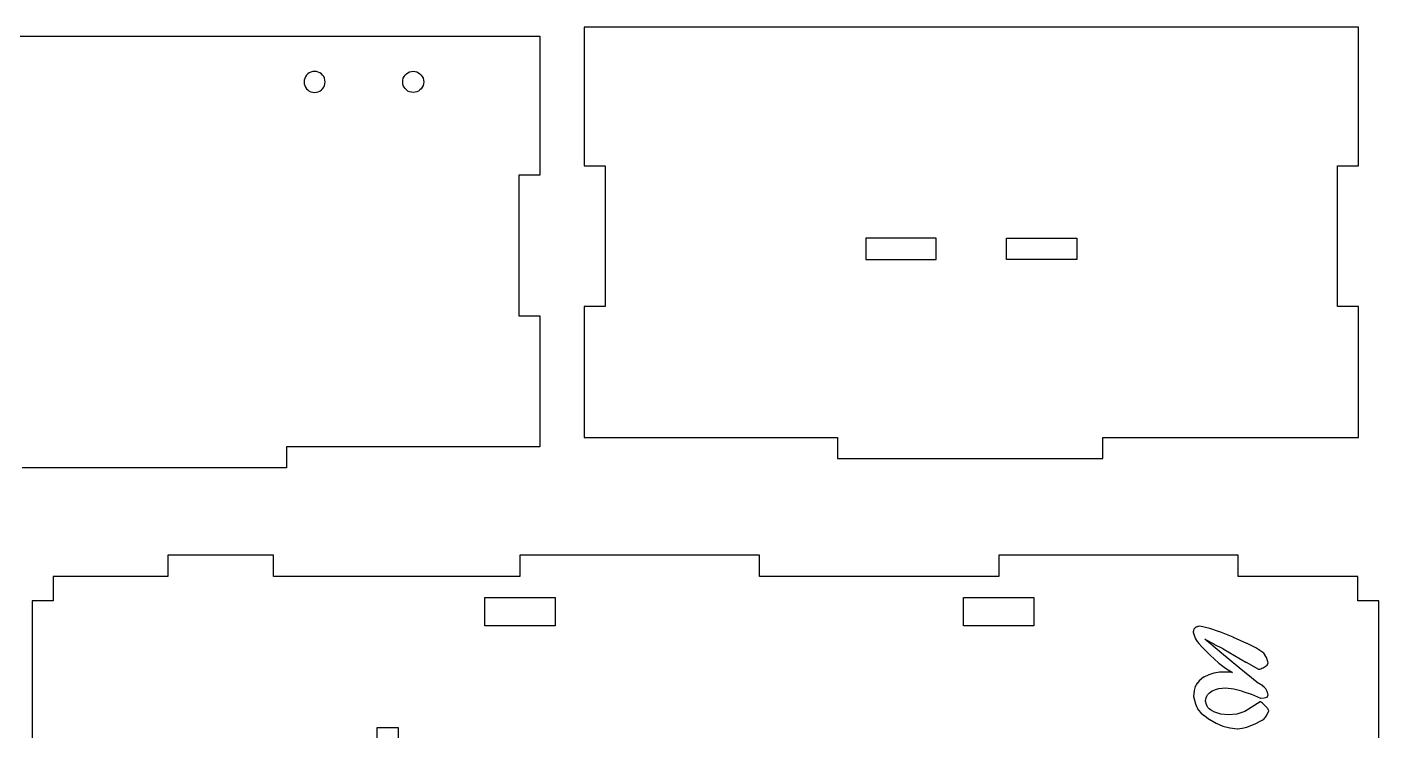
# Model space of a CAD drawing. Extents: x 6 to 603, y 12 to 301.
# Drawn here: x 411.2 to 603.2, y 197.3 to 297.3 of the extents above; entities that cross this region are included whole.
import ezdxf

# ---------------------------------------------------------------- set-up
doc = ezdxf.new("R2010")
doc.units = 0
doc.layers.add('Layer_1', color=7, linetype='CONTINUOUS')

msp = doc.modelspace()

# ---------------------------------------------------------------- linework, layer by layer
at = {"layer": 'Layer_1', "color": 7}
for p, q in [((374.415671, 295.997486), (484.049352, 295.997486)), ((484.049352, 295.997486), (484.049352, 295.931503)), ((484.049352, 295.931503), (484.049352, 276.297501)), ((490.324338, 297.316476), (490.324338, 277.682473)), ((490.691565, 297.316476), (490.324338, 297.316476)), ((600.325049, 297.316476), (490.691565, 297.316476)), ((600.325049, 297.250464), (600.325049, 297.316476)), ((600.325049, 277.61649), (600.325049, 297.250464)), ((450.639406, 290.028487), (450.572011, 289.776491)), ((450.639688, 290.028487), (450.639406, 290.028487)), ((450.749811, 290.265497), (450.639688, 290.028487)), ((450.899304, 290.479477), (450.749811, 290.265497)), ((450.749811, 290.265497), (450.749811, 290.265497)), ((451.083595, 290.664502), (450.899304, 290.479477)), ((450.899304, 290.479477), (450.899304, 290.479477)), ((451.297096, 290.814503), (451.083595, 290.664502)), ((451.083595, 290.664502), (451.083595, 290.664502)), ((451.533204, 290.924485), (451.297096, 290.814503)), ((451.297096, 290.814503), (451.297096, 290.814503)), ((451.784889, 290.992501), (451.533204, 290.924485)), ((451.533204, 290.924485), (451.533204, 290.924485)), ((452.044506, 291.015643), (451.784889, 290.992501)), ((451.784889, 290.992501), (451.784889, 290.992501)), ((452.304206, 290.992501), (452.044506, 291.015643)), ((452.044506, 291.015643), (452.044506, 291.015643)), ((452.555892, 290.924485), (452.304206, 290.992501)), ((452.304206, 290.992501), (452.304206, 290.992501)), ((452.792112, 290.814503), (452.555892, 290.924485)), ((452.555892, 290.924485), (452.555892, 290.924485)), ((453.005613, 290.66549), (452.792112, 290.814503)), ((452.792112, 290.814503), (452.792112, 290.814503)), ((453.189792, 290.481481), (453.005613, 290.66549)), ((453.005613, 290.66549), (453.005613, 290.66549)), ((453.339313, 290.268488), (453.189792, 290.481481)), ((453.189792, 290.481481), (453.189792, 290.481481)), ((453.339595, 290.268488), (453.339313, 290.268488)), ((453.44969, 290.032494), (453.339595, 290.268488)), ((453.449888, 290.032494), (453.44969, 290.032494)), ((453.517395, 289.780498), (453.449888, 290.032494)), ((464.581692, 289.787497), (464.649086, 290.039494)), ((464.649086, 290.039494), (464.649368, 290.039494)), ((464.649368, 290.039494), (464.759463, 290.276503)), ((464.759463, 290.276503), (464.908985, 290.490484)), ((464.759463, 290.276503), (464.759463, 290.276503)), ((464.908985, 290.490484), (465.093276, 290.675481)), ((464.908985, 290.490484), (464.908985, 290.490484)), ((465.093276, 290.675481), (465.306777, 290.825482)), ((465.093276, 290.675481), (465.093276, 290.675481)), ((465.306777, 290.825482), (465.542969, 290.935492)), ((465.306777, 290.825482), (465.306777, 290.825482)), ((465.542969, 290.935492), (465.794683, 291.003479)), ((465.542969, 290.935492), (465.542969, 290.935492)), ((465.794683, 291.003479), (466.054271, 291.026622)), ((465.794683, 291.003479), (465.794683, 291.003479)), ((466.054271, 291.026622), (466.054271, 291.026622)), ((466.054271, 291.026622), (466.313972, 291.003479)), ((466.313972, 291.003479), (466.313972, 291.003479)), ((466.313972, 291.003479), (466.565686, 290.935492)), ((466.565686, 290.935492), (466.565686, 290.935492)), ((466.565686, 290.935492), (466.801877, 290.825482)), ((466.801877, 290.825482), (466.801877, 290.825482)), ((466.801877, 290.825482), (467.015378, 290.676497)), ((467.015378, 290.676497), (467.015378, 290.676497)), ((467.015378, 290.676497), (467.199557, 290.492488)), ((467.199557, 290.492488), (467.199557, 290.492488)), ((467.199557, 290.492488), (467.349078, 290.279495)), ((467.349078, 290.279495), (467.349078, 290.279495)), ((467.349078, 290.279495), (467.459173, 290.043501)), ((467.459173, 290.043501), (467.45937, 290.043501)), ((467.45937, 290.043501), (467.526878, 289.791477)), ((450.549236, 289.516479), (450.549151, 289.516479)), ((450.549151, 289.516479), (450.571729, 289.256496)), ((450.571814, 289.776491), (450.549236, 289.516479)), ((450.571729, 289.256496), (450.571814, 289.256496)), ((450.572011, 289.776491), (450.571814, 289.776491)), ((450.571814, 289.256496), (450.639208, 289.0045)), ((450.639208, 289.0045), (450.639603, 289.012487)), ((450.639603, 289.012487), (450.749811, 288.775477)), ((450.749811, 288.775477), (450.749811, 288.775477)), ((450.749811, 288.775477), (450.899304, 288.561496)), ((450.899304, 288.561496), (450.899304, 288.561496)), ((450.899304, 288.561496), (451.083595, 288.377487)), ((451.083595, 288.377487), (451.083595, 288.377487)), ((451.083595, 288.377487), (451.297096, 288.227486)), ((451.297096, 288.227486), (451.297096, 288.227486)), ((451.297096, 288.227486), (451.533316, 288.116488)), ((451.533316, 288.116488), (451.533316, 288.116488)), ((451.533316, 288.116488), (451.785115, 288.049488)), ((451.785115, 288.049488), (451.785115, 288.049488)), ((451.785115, 288.049488), (452.044703, 288.027475)), ((452.044703, 288.027475), (452.304291, 288.049488)), ((452.044703, 288.027475), (452.044703, 288.027475)), ((452.304291, 288.049488), (452.556005, 288.117504)), ((452.304291, 288.049488), (452.304291, 288.049488)), ((452.556005, 288.117504), (452.792197, 288.227486)), ((452.556005, 288.117504), (452.556005, 288.117504)), ((452.792197, 288.227486), (453.005613, 288.376499)), ((452.792197, 288.227486), (452.792197, 288.227486)), ((453.005613, 288.376499), (453.189792, 288.56048)), ((453.005613, 288.376499), (453.005613, 288.376499)), ((453.189792, 288.56048), (453.339313, 288.774489)), ((453.189792, 288.56048), (453.189792, 288.56048)), ((453.339313, 288.774489), (453.449408, 289.010483)), ((453.339313, 288.774489), (453.339313, 288.774489)), ((453.449408, 289.010483), (453.44969, 289.010483)), ((453.44969, 289.010483), (453.517169, 289.261492)), ((453.517169, 289.261492), (453.517395, 289.261492)), ((453.51748, 289.780498), (453.517395, 289.780498)), ((453.517395, 289.261492), (453.539973, 289.521503)), ((453.540058, 289.521503), (453.51748, 289.780498)), ((453.539973, 289.521503), (453.540058, 289.521503)), ((464.581381, 289.267503), (464.558803, 289.527486)), ((464.558803, 289.527486), (464.558916, 289.527486)), ((464.558916, 289.527486), (464.581494, 289.787497)), ((464.581494, 289.267503), (464.581381, 289.267503)), ((464.581494, 289.787497), (464.581692, 289.787497)), ((464.648889, 289.015478), (464.581494, 289.267503)), ((464.649086, 289.015478), (464.648889, 289.015478)), ((464.759294, 288.778496), (464.649086, 289.015478)), ((464.908787, 288.564487), (464.759294, 288.778496)), ((464.759294, 288.778496), (464.759294, 288.778496)), ((465.093106, 288.380478), (464.908787, 288.564487)), ((464.908787, 288.564487), (464.908787, 288.564487)), ((465.306579, 288.230477), (465.093106, 288.380478)), ((465.093106, 288.380478), (465.093106, 288.380478)), ((465.542799, 288.119479), (465.306579, 288.230477)), ((465.306579, 288.230477), (465.306579, 288.230477)), ((465.794485, 288.05248), (465.542799, 288.119479)), ((465.542799, 288.119479), (465.542799, 288.119479)), ((466.054101, 288.030466), (465.794485, 288.05248)), ((465.794485, 288.05248), (465.794485, 288.05248)), ((466.313689, 288.05248), (466.054101, 288.030466)), ((466.054101, 288.030466), (466.054101, 288.030466)), ((466.565403, 288.120495), (466.313689, 288.05248)), ((466.313689, 288.05248), (466.313689, 288.05248)), ((466.801595, 288.230477), (466.565403, 288.120495)), ((466.565403, 288.120495), (466.565403, 288.120495)), ((467.014983, 288.379491), (466.801595, 288.230477)), ((466.801595, 288.230477), (466.801595, 288.230477)), ((467.19919, 288.5635), (467.014983, 288.379491)), ((467.014983, 288.379491), (467.014983, 288.379491)), ((467.348711, 288.77748), (467.19919, 288.5635)), ((467.19919, 288.5635), (467.19919, 288.5635)), ((467.458806, 289.013503), (467.348711, 288.77748)), ((467.348711, 288.77748), (467.348711, 288.77748)), ((467.526285, 289.264483), (467.458806, 289.013503)), ((467.458806, 289.013503), (467.458806, 289.013503)), ((467.526511, 289.264483), (467.526285, 289.264483)), ((467.549089, 289.524494), (467.526511, 289.264483)), ((467.526878, 289.791477), (467.526963, 289.791477)), ((467.526963, 289.791477), (467.54954, 289.532481)), ((467.54954, 289.532481), (467.549089, 289.524494)), ((490.324338, 277.682473), (490.324338, 277.61649)), ((490.324338, 277.61649), (493.314143, 277.61649)), ((493.314143, 277.61649), (493.324021, 277.61649)), ((493.324021, 277.61649), (493.324021, 257.683474)), ((597.324406, 277.54949), (597.324406, 277.61649)), ((597.324406, 277.61649), (600.314889, 277.61649)), ((597.324406, 257.616474), (597.324406, 277.54949)), ((600.314889, 277.61649), (600.325049, 277.61649)), ((484.039474, 276.297501), (481.049669, 276.297501)), ((481.049669, 276.297501), (481.049669, 276.230501)), ((481.049669, 276.230501), (481.049669, 256.297483)), ((484.049352, 276.297501), (484.039474, 276.297501)), ((530.357729, 267.31648), (530.324342, 267.31648)), ((530.324342, 267.31648), (530.324342, 267.306602)), ((530.324342, 267.306602), (530.324342, 264.316599)), ((540.324548, 267.31648), (530.357729, 267.31648)), ((540.324548, 264.326477), (540.324548, 267.31648)), ((550.324584, 267.31648), (550.357943, 267.31648)), ((550.324584, 267.306602), (550.324584, 267.31648)), ((550.324584, 264.316599), (550.324584, 267.306602)), ((550.357943, 267.31648), (560.32479, 267.31648)), ((560.32479, 267.31648), (560.32479, 264.326477)), ((530.324342, 264.316599), (540.291246, 264.316599)), ((540.291246, 264.316599), (540.324548, 264.316599)), ((540.324548, 264.316599), (540.324548, 264.326477)), ((560.291432, 264.316599), (550.324584, 264.316599)), ((560.32479, 264.316599), (560.291432, 264.316599)), ((560.32479, 264.326477), (560.32479, 264.316599)), ((490.334244, 257.616474), (490.324366, 257.616474)), ((490.324366, 257.616474), (490.324366, 239.089488)), ((493.324021, 257.616474), (490.334244, 257.616474)), ((493.324021, 257.683474), (493.324021, 257.616474)), ((597.334284, 257.616474), (597.324406, 257.616474)), ((600.32488, 257.616474), (597.334284, 257.616474)), ((600.32488, 257.55447), (600.32488, 257.616474)), ((600.32488, 239.027484), (600.32488, 257.55447)), ((481.049669, 256.297483), (481.059546, 256.297483)), ((481.059546, 256.297483), (484.049352, 256.297483)), ((484.049352, 256.297483), (484.049352, 256.235507)), ((484.049352, 256.235507), (484.049352, 237.708493)), ((490.324366, 239.089488), (490.324366, 239.027484)), ((490.324366, 239.027484), (490.44448, 239.027484)), ((490.44448, 239.027484), (526.324266, 239.027484)), ((526.324266, 239.027484), (526.324266, 239.017606)), ((526.324266, 239.017606), (526.324266, 236.027603)), ((564.00621, 236.037481), (564.00621, 239.027484)), ((564.00621, 239.027484), (564.127368, 239.027484)), ((564.127368, 239.027484), (600.32488, 239.027484)), ((483.929351, 237.708493), (448.049481, 237.708493)), ((448.049481, 237.708493), (448.049481, 234.71849)), ((484.049352, 237.708493), (483.929351, 237.708493)), ((448.049481, 234.708612), (410.493182, 234.708612)), ((448.049481, 234.71849), (448.049481, 234.708612)), ((526.324266, 236.027603), (526.449967, 236.027603)), ((526.449967, 236.027603), (564.00621, 236.027603)), ((564.00621, 236.027603), (564.00621, 236.037481)), ((431.262988, 222.294548), (431.213006, 222.294548)), ((431.213006, 222.294548), (431.213006, 222.28467)), ((431.213006, 222.28467), (431.213006, 219.294667)), ((446.213004, 222.294548), (431.262988, 222.294548)), ((446.213004, 222.28467), (446.213004, 222.294548)), ((446.213004, 219.294667), (446.213004, 222.28467)), ((481.326303, 222.294548), (481.212991, 222.294548)), ((481.212991, 222.294548), (481.212991, 222.28467)), ((481.212991, 222.28467), (481.212991, 219.294667)), ((515.213007, 222.294548), (481.326303, 222.294548)), ((515.213007, 219.304545), (515.213007, 222.294548)), ((549.325998, 222.294548), (549.212996, 222.294548)), ((549.212996, 222.294548), (549.212996, 222.28467)), ((549.212996, 222.28467), (549.212996, 219.294667)), ((583.212984, 222.294548), (549.325998, 222.294548)), ((583.212984, 219.304545), (583.212984, 222.294548)), ((414.978314, 219.294667), (414.924014, 219.294667)), ((414.924014, 219.294667), (414.924014, 215.81467)), ((431.213006, 219.294667), (414.978314, 219.294667)), ((446.32959, 219.294667), (446.213004, 219.294667)), ((481.212991, 219.294667), (446.32959, 219.294667)), ((515.213007, 219.294667), (515.213007, 219.304545)), ((515.326009, 219.294667), (515.213007, 219.294667)), ((549.212996, 219.294667), (515.326009, 219.294667)), ((583.212984, 219.294667), (583.212984, 219.304545)), ((583.269993, 219.294667), (583.212984, 219.294667)), ((600.212978, 219.294667), (583.269993, 219.294667)), ((600.212978, 219.282532), (600.212978, 219.294667)), ((600.212978, 215.803519), (600.212978, 219.282532)), ((411.933616, 215.803663), (411.923738, 215.803663)), ((411.923738, 215.803663), (411.923738, 165.96965)), ((414.924014, 215.803663), (411.933616, 215.803663)), ((414.924014, 215.81467), (414.924014, 215.803663)), ((476.212888, 216.274491), (476.212888, 216.294529)), ((476.212888, 216.294529), (486.162886, 216.294529)), ((476.212888, 212.294481), (476.212888, 216.274491)), ((486.162886, 216.294529), (486.212868, 216.294529)), ((486.212868, 216.294529), (486.212868, 212.314519)), ((544.212865, 216.274491), (544.212865, 216.294529)), ((544.212865, 216.294529), (554.162863, 216.294529)), ((544.212865, 212.294481), (544.212865, 216.274491)), ((554.162863, 216.294529), (554.212873, 216.294529)), ((554.212873, 216.294529), (554.212873, 212.314519)), ((600.222856, 215.803519), (600.212978, 215.803519)), ((603.21286, 215.803519), (600.222856, 215.803519)), ((603.21286, 215.636528), (603.21286, 215.803519)), ((603.21286, 165.803534), (603.21286, 215.636528)), ((476.262869, 212.294481), (476.212888, 212.294481)), ((486.212868, 212.294481), (476.262869, 212.294481)), ((486.212868, 212.314519), (486.212868, 212.294481)), ((544.262874, 212.294481), (544.212865, 212.294481)), ((554.212873, 212.294481), (544.262874, 212.294481)), ((554.212873, 212.314519), (554.212873, 212.294481)), ((576.850962, 211.571825), (576.830924, 211.402831)), ((576.830924, 211.402831), (576.830924, 211.400008)), ((576.830924, 211.400008), (576.833746, 211.392106)), ((576.833746, 211.392106), (577.00974, 210.810108)), ((576.869024, 211.655645), (576.850962, 211.574648)), ((576.850962, 211.574648), (576.850962, 211.571825)), ((576.898036, 211.73066), (576.869024, 211.655645)), ((576.869024, 211.655645), (576.869024, 211.655645)), ((576.939015, 211.800651), (576.898036, 211.73066)), ((576.898036, 211.73066), (576.898036, 211.73066)), ((576.990041, 211.865647), (576.939015, 211.800651)), ((576.939015, 211.800651), (576.939015, 211.800651)), ((577.109026, 211.986664), (576.990041, 211.865647)), ((576.990041, 211.865647), (576.990041, 211.865647)), ((577.111848, 211.989486), (577.109026, 211.989486)), ((577.109026, 211.989486), (577.109026, 211.986664)), ((577.258857, 212.079487), (577.111848, 211.989486)), ((577.26168, 212.082309), (577.258857, 212.079487)), ((577.337682, 212.121284), (577.26168, 212.082309)), ((577.41566, 212.1523), (577.337682, 212.121284)), ((577.337682, 212.121284), (577.337682, 212.121284)), ((577.418482, 212.1523), (577.41566, 212.1523)), ((577.499508, 212.174313), (577.418482, 212.1523)), ((577.583498, 212.188424), (577.499508, 212.174313)), ((577.58632, 212.188424), (577.583498, 212.188424)), ((577.76031, 212.205358), (577.58632, 212.188424)), ((577.58632, 212.188424), (577.58632, 212.188424)), ((577.766236, 212.205358), (577.76031, 212.205358)), ((577.76031, 212.205358), (577.76031, 212.205358)), ((579.181242, 211.910351), (577.766236, 212.205358)), ((579.20128, 211.905271), (579.181242, 211.910351)), ((580.569296, 211.425267), (579.20128, 211.905271)), ((580.589334, 211.417365), (580.569296, 211.425267)), ((580.60034, 211.413414), (580.589334, 211.417365)), ((582.528341, 210.642439), (580.60034, 211.413414)), ((577.00974, 210.810108), (577.012844, 210.802205)), ((577.012844, 210.802205), (577.126862, 210.525204)), ((577.126862, 210.525204), (577.269864, 210.263189)), ((577.269864, 210.263189), (577.273815, 210.257262)), ((577.273815, 210.257262), (577.631814, 209.771276)), ((577.631814, 209.771276), (577.636894, 209.76422)), ((577.636894, 209.76422), (578.04589, 209.30623)), ((578.04589, 209.30623), (578.05097, 209.300303)), ((578.05097, 209.300303), (578.067057, 209.284217)), ((578.503062, 210.397104), (578.497136, 210.402184)), ((578.497136, 210.402184), (578.501087, 210.399079)), ((578.501087, 210.399079), (579.762084, 209.699083)), ((580.806052, 208.430099), (578.503062, 210.397104)), ((579.762084, 209.699083), (579.77309, 209.693157)), ((579.77309, 209.693157), (581.044078, 209.053133)), ((582.555435, 210.631433), (582.528341, 210.642439)), ((584.449428, 209.778416), (582.555435, 210.631433)), ((584.476521, 209.766563), (584.449428, 209.778416)), ((584.485552, 209.762612), (584.476521, 209.766563)), ((585.713558, 209.162607), (584.485552, 209.762612)), ((578.067057, 209.284217), (579.21906, 208.107209)), ((579.21906, 208.107209), (579.235993, 208.092251)), ((579.235993, 208.092251), (580.460979, 206.992262)), ((580.839044, 208.402159), (580.806052, 208.430099)), ((580.84497, 208.397079), (580.839044, 208.402159)), ((583.314979, 206.334063), (580.84497, 208.397079)), ((581.044078, 209.053133), (581.053956, 209.048053)), ((581.053956, 209.048053), (581.09897, 209.022089)), ((581.09897, 209.022089), (584.314977, 207.135094)), ((585.728516, 209.154705), (585.713558, 209.162607)), ((586.848514, 208.38071), (585.728516, 209.154705)), ((586.863472, 208.369704), (586.848514, 208.38071)), ((587.061451, 208.086691), (586.863472, 208.369704)), ((586.863472, 208.369704), (586.863472, 208.369704)), ((587.064273, 208.083587), (587.061451, 208.086691)), ((587.230276, 207.775598), (587.064273, 208.083587)), ((587.230276, 207.772776), (587.230276, 207.775598)), ((587.230276, 207.775598), (587.230276, 207.775598)), ((587.496271, 207.02579), (587.230276, 207.772776)), ((579.784266, 205.559473), (579.047271, 205.322463)), ((579.794144, 205.562295), (579.784266, 205.559473)), ((580.563143, 205.67228), (579.794144, 205.562295)), ((580.460979, 206.992262), (580.468034, 206.986335)), ((580.468034, 206.986335), (580.481017, 206.976457)), ((580.481017, 206.976457), (581.400017, 206.27045)), ((580.572174, 205.67228), (580.563143, 205.67228)), ((581.36917, 205.710296), (580.572174, 205.67228)), ((581.372274, 205.710296), (581.36917, 205.710296)), ((581.375097, 205.710296), (581.372274, 205.710296)), ((581.938102, 205.697313), (581.375097, 205.710296)), ((581.400017, 206.27045), (581.414128, 206.261419)), ((581.414128, 206.261419), (582.396148, 205.645413)), ((581.946004, 205.697313), (581.938102, 205.697313)), ((582.39502, 205.642308), (581.946004, 205.697313)), ((581.946004, 205.697313), (581.946004, 205.697313)), ((582.402075, 205.642308), (582.39502, 205.642308)), ((582.396148, 205.645413), (582.402075, 205.642308)), ((583.350991, 206.304063), (583.314979, 206.334063)), ((583.358046, 206.298136), (583.350991, 206.304063)), ((585.875045, 204.264161), (583.358046, 206.298136)), ((584.314977, 207.135094), (584.324855, 207.129168)), ((584.324855, 207.129168), (584.349973, 207.115057)), ((584.349973, 207.115057), (586.108951, 206.128069)), ((586.108951, 206.128069), (586.114031, 206.124965)), ((586.114031, 206.124965), (586.28105, 206.143874)), ((586.114031, 206.124965), (586.114031, 206.124965)), ((586.28105, 206.143874), (586.283872, 206.143874)), ((586.283872, 206.143874), (586.443864, 206.179857)), ((586.443864, 206.179857), (586.446686, 206.179857)), ((586.446686, 206.179857), (586.597675, 206.243865)), ((586.597675, 206.243865), (586.600498, 206.243865)), ((586.600498, 206.243865), (586.747507, 206.323875)), ((586.747507, 206.323875), (586.755409, 206.328955)), ((586.747507, 206.323875), (586.747507, 206.323875)), ((586.755409, 206.328955), (587.334416, 206.680942)), ((587.334416, 206.680942), (587.337239, 206.683765)), ((587.337239, 206.683765), (587.500222, 207.014783)), ((587.337239, 206.683765), (587.337239, 206.683765)), ((587.500222, 207.014783), (587.496271, 207.02579)), ((577.11975, 203.642338), (577.05577, 203.460333)), ((577.122572, 203.647418), (577.11975, 203.642338)), ((577.202582, 203.821408), (577.122572, 203.647418)), ((577.299582, 203.986395), (577.202582, 203.821408)), ((577.302404, 203.991475), (577.299582, 203.986395)), ((577.415406, 204.148475), (577.302404, 203.991475)), ((577.41851, 204.152426), (577.415406, 204.148475)), ((577.682501, 204.444441), (577.41851, 204.152426)), ((577.686452, 204.448393), (577.682501, 204.444441)), ((578.30545, 204.984389), (577.686452, 204.448393)), ((578.313352, 204.992291), (578.30545, 204.984389)), ((578.321255, 204.995396), (578.313352, 204.992291)), ((579.036265, 205.317383), (578.321255, 204.995396)), ((579.047271, 205.322463), (579.036265, 205.317383)), ((585.911029, 204.235148), (585.875045, 204.264161)), ((585.914133, 204.232326), (585.911029, 204.235148)), ((586.713132, 203.730337), (585.914133, 204.232326)), ((586.724139, 203.723282), (586.713132, 203.730337)), ((586.95415, 203.540261), (586.724139, 203.723282)), ((586.724139, 203.723282), (586.724139, 203.723282)), ((586.958101, 203.537156), (586.95415, 203.540261)), ((587.153089, 203.317164), (586.958101, 203.537156)), ((576.960661, 203.064318), (576.862646, 202.249317)), ((576.862646, 202.249317), (576.862646, 202.240286)), ((576.862646, 202.240286), (576.866597, 202.226175)), ((576.866597, 202.226175), (577.137615, 201.192169)), ((576.963766, 203.075325), (576.960661, 203.064318)), ((577.05577, 203.460333), (576.963766, 203.075325)), ((578.595829, 201.599557), (578.679818, 202.051536)), ((578.679818, 202.05464), (578.748821, 202.263654)), ((578.679818, 202.051536), (578.679818, 202.05464)), ((578.748821, 202.266758), (578.794824, 202.364746)), ((578.748821, 202.263654), (578.748821, 202.266758)), ((578.794824, 202.364746), (578.849829, 202.45675)), ((578.794824, 202.364746), (578.794824, 202.364746)), ((578.849829, 202.45675), (578.914824, 202.541756)), ((578.849829, 202.45675), (578.849829, 202.45675)), ((578.914824, 202.541756), (578.917647, 202.54486)), ((578.917647, 202.54486), (578.989642, 202.62487)), ((578.989642, 202.62487), (578.992746, 202.627692)), ((578.992746, 202.627692), (579.158749, 202.774674)), ((579.158749, 202.774674), (579.161854, 202.774674)), ((579.161854, 202.774674), (579.542854, 203.037677)), ((579.542854, 203.037677), (579.547934, 203.040781)), ((579.547934, 203.040781), (579.997937, 203.219795)), ((579.547934, 203.040781), (579.547934, 203.040781)), ((579.994861, 203.227527), (580.447884, 203.359523)), ((579.997937, 203.219795), (579.994861, 203.227527)), ((580.447884, 203.359523), (580.454939, 203.362345)), ((580.454939, 203.362345), (580.460866, 203.362345)), ((580.460866, 203.362345), (581.407863, 203.450339)), ((581.407863, 203.450339), (581.412943, 203.450339)), ((581.412943, 203.450339), (581.429029, 203.450339)), ((581.429029, 203.450339), (582.583036, 203.32035)), ((582.583036, 203.32035), (582.597994, 203.316399)), ((582.597994, 203.316399), (583.721972, 203.020405)), ((583.721972, 203.020405), (583.729028, 203.0173)), ((583.729028, 203.0173), (583.747936, 203.011373)), ((583.747936, 203.011373), (585.085952, 202.560354)), ((585.085952, 202.560354), (585.104861, 202.552452)), ((585.104861, 202.552452), (586.408869, 202.009456)), ((586.408869, 202.009456), (586.415924, 202.006352)), ((586.415924, 202.006352), (586.42298, 202.006352)), ((586.42298, 202.006352), (586.888957, 202.038359)), ((586.888957, 202.038359), (586.891779, 202.038359)), ((586.891779, 202.038359), (586.894884, 202.038359)), ((586.894884, 202.038359), (587.122891, 202.073351)), ((587.122891, 202.073351), (587.126842, 202.073351)), ((587.126842, 202.073351), (587.34785, 202.140351)), ((587.155911, 203.31406), (587.153089, 203.317164)), ((587.327925, 202.956061), (587.155911, 203.31406)), ((587.155911, 203.31406), (587.155911, 203.31406)), ((587.155911, 203.31406), (587.155911, 203.31406)), ((587.330748, 202.95211), (587.327925, 202.956061)), ((587.330748, 202.949287), (587.330748, 202.95211)), ((587.495735, 202.478284), (587.330748, 202.949287)), ((587.330748, 202.949287), (587.330748, 202.949287)), ((587.34785, 202.140351), (587.498839, 202.472357)), ((587.34785, 202.140351), (587.34785, 202.140351)), ((587.34785, 202.140351), (587.34785, 202.140351)), ((587.498839, 202.472357), (587.495735, 202.478284)), ((577.137615, 201.192169), (577.140719, 201.185113)), ((577.140719, 201.185113), (577.329695, 200.733135)), ((577.329695, 200.733135), (577.3328, 200.727208)), ((577.3328, 200.727208), (577.4528, 200.513199)), ((577.4528, 200.513199), (577.456752, 200.508119)), ((577.456752, 200.508119), (577.596762, 200.305116)), ((577.596762, 200.305116), (577.600713, 200.300036)), ((577.600713, 200.300036), (577.931703, 199.928039)), ((577.931703, 199.928039), (578.310728, 199.594029)), ((578.593006, 201.592501), (578.595829, 201.599557)), ((578.595829, 201.587421), (578.593006, 201.592501)), ((578.713826, 201.098415), (578.595829, 201.587421)), ((578.713826, 201.094464), (578.713826, 201.098415)), ((578.713826, 201.091359), (578.713826, 201.094464)), ((578.802839, 200.868347), (578.713826, 201.091359)), ((578.859819, 200.765364), (578.802839, 200.868347)), ((578.802839, 200.868347), (578.802839, 200.868347)), ((578.926819, 200.670368), (578.859819, 200.765364)), ((578.859819, 200.765364), (578.859819, 200.765364)), ((578.929641, 200.667264), (578.926819, 200.670368)), ((579.007647, 200.580255), (578.929641, 200.667264)), ((579.09364, 200.498241), (579.007647, 200.580255)), ((579.096745, 200.495419), (579.09364, 200.498241)), ((579.290744, 200.348437), (579.096745, 200.495419)), ((579.293849, 200.345615), (579.290744, 200.348437)), ((579.732874, 200.086592), (579.293849, 200.345615)), ((579.739929, 200.082641), (579.732874, 200.086592)), ((579.745009, 200.079818), (579.739929, 200.082641)), ((580.757002, 199.739825), (579.745009, 200.079818)), ((580.764057, 199.736721), (580.757002, 199.739825)), ((580.77196, 199.733899), (580.764057, 199.736721)), ((581.835966, 199.630916), (580.77196, 199.733899)), ((583.024968, 199.736918), (581.857979, 199.630916)), ((583.03287, 199.736918), (583.024968, 199.736918)), ((583.040772, 199.739741), (583.03287, 199.736918)), ((583.600758, 199.897729), (583.040772, 199.739741)), ((583.606684, 199.900551), (583.600758, 199.897729)), ((584.163706, 200.115548), (583.606684, 199.900551)), ((584.166528, 200.115548), (584.163706, 200.115548)), ((584.172455, 200.119499), (584.166528, 200.115548)), ((586.339442, 201.479499), (584.172455, 200.119499)), ((586.370458, 201.498408), (586.339442, 201.479499)), ((586.534458, 201.403412), (586.370458, 201.498408)), ((586.370458, 201.498408), (586.370458, 201.498408)), ((586.53728, 201.40059), (586.534458, 201.403412)), ((586.688269, 201.288604), (586.53728, 201.40059)), ((586.691091, 201.285782), (586.688269, 201.288604)), ((586.951102, 201.009769), (586.691091, 201.285782)), ((586.955053, 201.005818), (586.951102, 201.009769)), ((586.957876, 201.002995), (586.955053, 201.005818)), ((587.312855, 200.649992), (586.957876, 201.002995)), ((587.289966, 199.594791), (587.555961, 200.200779)), ((587.315959, 200.646887), (587.312855, 200.649992)), ((587.318781, 200.644065), (587.315959, 200.646887)), ((587.390804, 200.545062), (587.318781, 200.644065)), ((587.453796, 200.439059), (587.390804, 200.545062)), ((587.453796, 200.435955), (587.453796, 200.439059)), ((587.558783, 200.208963), (587.453796, 200.435955)), ((587.555961, 200.200779), (587.558783, 200.205859)), ((587.558783, 200.205859), (587.558783, 200.208963)), ((460.924007, 197.820517), (460.924007, 197.853537)), ((460.924007, 197.853537), (460.933885, 197.853537)), ((460.924007, 187.853528), (460.924007, 197.820517)), ((460.933885, 197.853537), (463.923888, 197.853537)), ((463.923888, 197.853537), (463.923888, 187.88652)), ((578.310728, 199.594029), (578.321734, 199.584998)), ((578.321734, 199.584998), (579.151722, 198.983018)), ((579.151722, 198.983018), (579.162728, 198.975116)), ((579.162728, 198.975116), (579.175711, 198.96806)), ((579.175711, 198.96806), (580.0817, 198.449054)), ((580.0817, 198.449054), (580.095812, 198.443127)), ((580.095812, 198.443127), (581.034821, 198.024112)), ((581.034821, 198.024112), (581.048932, 198.019032)), ((581.048932, 198.019032), (582.044951, 197.777054)), ((581.850923, 199.630916), (581.835966, 199.630916)), ((581.857979, 199.630916), (581.850923, 199.630916)), ((582.044951, 197.777054), (582.059909, 197.774232)), ((582.059909, 197.774232), (583.093886, 197.646216)), ((583.793939, 197.740224), (584.447932, 197.892229)), ((584.447932, 197.892229), (584.456963, 197.895334)), ((584.456963, 197.895334), (584.465994, 197.898438)), ((584.465994, 197.898438), (585.715985, 198.414425)), ((585.715985, 198.414425), (585.723887, 198.417529)), ((585.723887, 198.417529), (585.732918, 198.422609)), ((585.732918, 198.422609), (586.345933, 198.715613)), ((586.345933, 198.715613), (586.628946, 198.883619)), ((586.628946, 198.883619), (586.636848, 198.888699)), ((586.636848, 198.888699), (586.890848, 199.082699)), ((586.890848, 199.082699), (586.893952, 199.085803)), ((586.893952, 199.085803), (587.006954, 199.195814)), ((587.006954, 199.195814), (587.108949, 199.314799)), ((587.108949, 199.314799), (587.112054, 199.31875)), ((587.112054, 199.31875), (587.28404, 199.58576)), ((587.28404, 199.58576), (587.287144, 199.589711)), ((587.287144, 199.589711), (587.289966, 199.594791)), ((583.093886, 197.646216), (583.103764, 197.646216)), ((583.103764, 197.646216), (583.106869, 197.646216)), ((583.106869, 197.646216), (583.786883, 197.740224)), ((583.786883, 197.740224), (583.793939, 197.740224))]:
    msp.add_line(p, q, dxfattribs=at)

doc.saveas('drawing.dxf')
